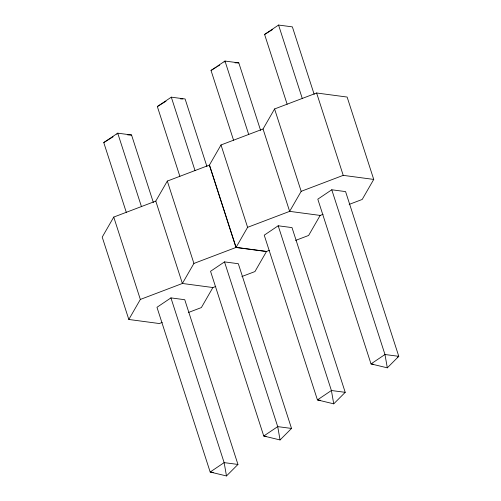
<?xml version="1.0" encoding="UTF-8"?>
<svg xmlns="http://www.w3.org/2000/svg" width="501" height="501" viewBox="0 0 501 501"><rect width="100%" height="100%" fill="white"/><g stroke="black" fill="none" stroke-linecap="round" stroke-linejoin="round"><path stroke-width="0.75" d="M241.895 276.521L254.946 271.567L266.476 251.533L235.965 247.469L209.362 165.105L167.315 181.074L155.786 201.108L113.746 217.077L102.217 237.111L128.82 319.475L159.331 323.54L162.23 322.437M349.159 204.408L362.204 199.454L373.733 179.421L347.13 97.056L316.619 92.992L274.579 108.961L263.044 128.995L221.004 144.964L209.474 164.998L236.077 247.362L266.588 251.427L269.488 250.325M128.82 319.475L140.349 299.441L182.389 283.472L212.9 287.536L215.799 286.434M235.965 247.469L193.918 263.438L182.389 283.472L155.786 201.108M212.9 287.536L201.371 307.57L188.326 312.524M236.077 247.362L247.607 227.329L289.647 211.359L320.164 215.424L323.064 214.322M373.733 179.421L343.223 175.356L301.182 191.326L289.647 211.359L263.044 128.995M320.164 215.424L308.629 235.457L295.584 240.411M116.858 134.23L117.729 133.166L131.544 134.988L153.35 202.517M224.116 62.118L224.987 61.053L238.802 62.876L260.608 130.404M226.483 475.95L237.956 464.446L184.75 299.717L170.935 297.895L156.97 307.295L210.176 472.023L226.483 475.95L224.141 462.623L170.935 297.895M280.059 439.947L291.526 428.443L238.319 263.714L224.511 261.891L210.545 271.291L263.751 436.02L280.059 439.947L277.717 426.62L224.511 261.891M333.741 403.837L345.214 392.333L292.008 227.604L278.193 225.782L264.234 235.182L317.44 399.911L333.741 403.837L331.399 390.511L278.193 225.782M387.317 367.834L398.783 356.33L345.577 191.601L331.768 189.779L317.803 199.179L371.009 363.908L387.317 367.834L384.975 354.508L331.768 189.779M126.296 212.318L103.763 142.566L117.729 133.166L141.457 206.625M179.865 176.308L157.339 106.563L171.304 97.163L185.113 98.985L206.926 166.507M233.554 140.205L211.027 70.453L224.987 61.053L248.715 134.512M287.129 104.202L264.597 34.45L278.562 25.05L292.371 26.872L314.183 94.401M397.518 357.188L398.783 356.33L384.975 354.508L371.009 363.908L373.314 364.208M264.597 34.45L272.588 29.521M211.027 70.453L216.351 67.165M217.685 66.345L219.682 65.111M157.339 106.563L166 101.221M103.763 142.566L113.088 136.811M235.019 62.819L238.802 62.876M180.579 98.916L182.846 98.954M127.761 134.932L131.544 134.988M345.214 392.333L331.399 390.511L317.44 399.911L320.508 400.318M291.526 428.443L277.717 426.62L263.751 436.02L266.056 436.321M237.956 464.446L224.141 462.623L210.176 472.023L213.244 472.424M316.619 92.992L343.223 175.356M278.562 25.05L302.291 98.509M274.579 108.961L301.182 191.326M221.004 144.964L247.607 227.329M171.304 97.163L195.033 170.622M167.315 181.074L193.918 263.438M113.746 217.077L140.349 299.441"/></g></svg>
